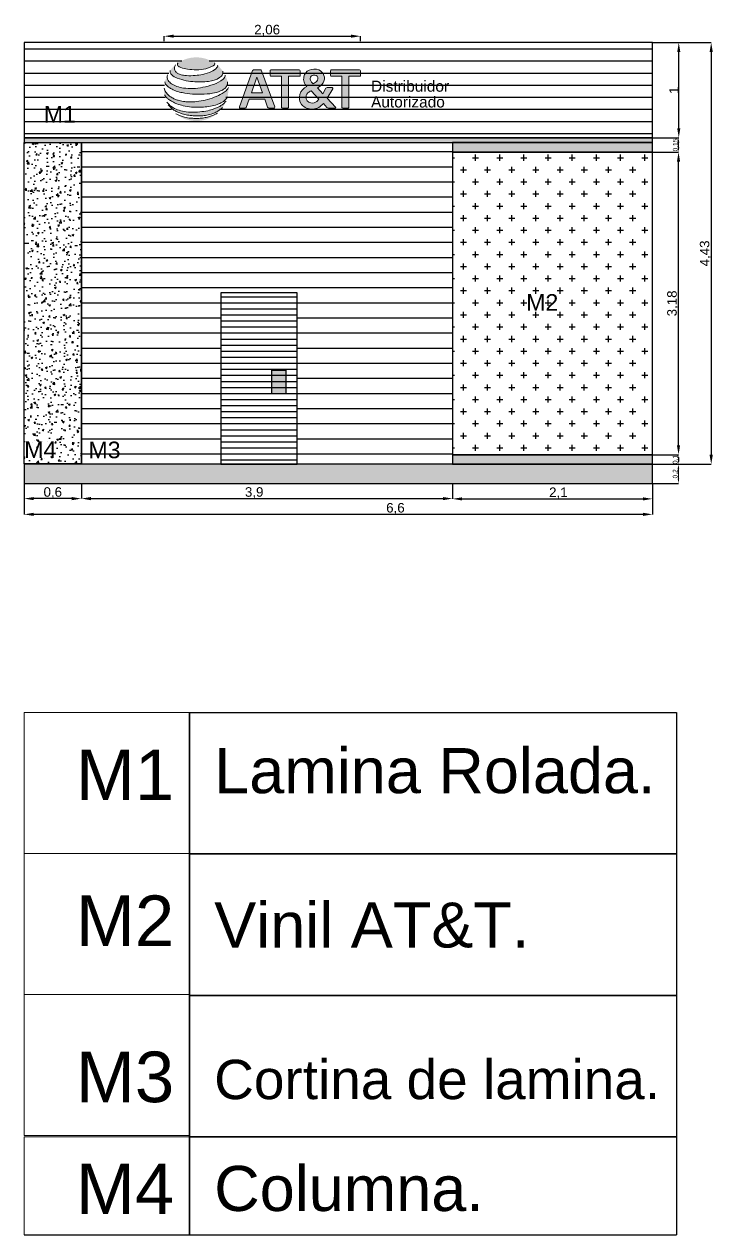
# Model space of a CAD drawing. Header units: millimetres. Extents: x 1966.2 to 2014.6, y 1502.1 to 1522.8.
# Drawn here: x 1977.38 to 1984.61, y 1502.14 to 1514.86 of the extents above; entities that cross this region are included whole.
import ezdxf

# ---------------------------------------------------------------- set-up
doc = ezdxf.new("R2010")
doc.units = ezdxf.units.MM
for name, color, linetype, lineweight in [('COLUMNA', 250, 'Continuous', 25), ('CORTINA', 252, 'Continuous', 25), ('EMERGENCIAS', 102, 'Continuous', 18), ('FACHADA', 250, 'Continuous', 25), ('INFORMACION', 252, 'Continuous', 18), ('MURO CRISTAL', 140, 'Continuous', 25), ('NIVEL DE PISO', 250, 'Continuous', 18), ('PERFIL DE ALUMINIO', 253, 'Continuous', 18)]:
    doc.layers.add(name, color=color, linetype=linetype, lineweight=lineweight)
doc.layers.add('MEDIDAS', color=252, linetype='Continuous')
doc.layers.add('TIPO DE MURO', color=30, linetype='Continuous')
doc.styles.get("Standard").update_dxf_attribs({"font": 'arial.ttf'})
doc.dimstyles.new('ISO-25', dxfattribs={"dimtxt": 2.5, "dimasz": 2.5, "dimexe": 1.25, "dimexo": 0.625, "dimtad": 1, "dimtxsty": 'Standard', "dimcen": 2.5, "dimadec": 0, "dimazin": 0, "dimtfac": 1, "dimtmove": 0, "dimatfit": 3, "dimfxl": 1, "dimarcsym": 0})

# ---------------------------------------------------------------- blocks, each defined once
blk = doc.blocks.new('AT&T anuncio')
at = {"layer": 'EMERGENCIAS', "true_color": 0x389cff}
h = blk.add_hatch(color=150, dxfattribs=at)
h.dxf.hatch_style = 1
edge = h.paths.add_edge_path()
edge.add_spline(control_points=[(1979.8162, 1515.7365), (1979.8173, 1515.7332), (1979.8174, 1515.7294), (1979.804, 1515.7074), (1979.7644, 1515.6848), (1979.7065, 1515.666), (1979.6416, 1515.6572), (1979.5918, 1515.6561), (1979.5509, 1515.6595), (1979.525, 1515.6668), (1979.5015, 1515.6796), (1979.4874, 1515.697), (1979.4824, 1515.7197), (1979.4883, 1515.7325), (1979.4928, 1515.7399)], knot_values=[0.003593, 0.003593, 0.003593, 0.003593, 0.006024, 0.021106, 0.073245, 0.144555, 0.202269, 0.269247, 0.293403, 0.325434, 0.349075, 0.372728, 0.390364, 0.4152, 0.4152, 0.4152, 0.4152], degree=3, periodic=0)
edge.add_ellipse((1979.6525, 1515.5537), major_axis=(-0.2467, 0), ratio=0.990182, start_angle=310.35697, end_angle=323.8514)
edge.add_spline(control_points=[(1979.4533, 1515.6978), (1979.4521, 1515.692), (1979.4519, 1515.6794), (1979.4695, 1515.6548), (1979.5134, 1515.6332), (1979.5737, 1515.6175), (1979.6361, 1515.6095), (1979.6936, 1515.6089), (1979.7583, 1515.6119), (1979.8173, 1515.6278), (1979.8549, 1515.6618), (1979.8567, 1515.6821), (1979.8558, 1515.6903), (1979.8554, 1515.6927)], knot_values=[0.008649, 0.008649, 0.008649, 0.008649, 0.025773, 0.045772, 0.096013, 0.166665, 0.233614, 0.282556, 0.338803, 0.427861, 0.462359, 0.479526, 0.486818, 0.486818, 0.486818, 0.486818], degree=3, periodic=0)
edge.add_ellipse((1979.6525, 1515.5537), major_axis=(-0.2467, 0), ratio=0.990182, start_angle=214.66002, end_angle=228.43024)
h = blk.add_hatch(color=150, dxfattribs=at)
h.dxf.hatch_style = 1
edge = h.paths.add_edge_path()
edge.add_ellipse((1979.6525, 1515.5537), major_axis=(-0.2467, 0), ratio=0.990182, start_angle=235.80876, end_angle=304.48045)
edge.add_spline(control_points=[(1979.5129, 1515.7551), (1979.5071, 1515.7485), (1979.5081, 1515.7307), (1979.5442, 1515.7144), (1979.5894, 1515.7037), (1979.6566, 1515.7018), (1979.722, 1515.7038), (1979.7961, 1515.7363), (1979.795, 1515.7513), (1979.7912, 1515.7558)], knot_values=[0.128865, 0.128865, 0.128865, 0.128865, 0.153866, 0.179922, 0.232217, 0.300381, 0.373945, 0.445699, 0.478946, 0.478946, 0.478946, 0.478946], degree=3, periodic=0)
at = {"layer": 'EMERGENCIAS', "true_color": 0x000000}
h = blk.add_hatch(color=18, dxfattribs=at)
h.dxf.hatch_style = 1
edge = h.paths.add_edge_path(flags=16)
edge.add_arc((1980.4821, 1515.7192), 0.1413, 297.96974, 312.5604)
edge.add_arc((1980.5579, 1515.6343), 0.0275, 315.73621, 358.76015)
edge.add_arc((1980.5596, 1515.6359), 0.0259, 355.28137, 443.56521)
edge.add_arc((1980.5558, 1515.5753), 0.0866, 85.54023, 94.45977)
edge.add_arc((1980.5529, 1515.6356), 0.0262, 98.39035, 178.77629)
edge.add_arc((1980.5613, 1515.6332), 0.0347, 175.1233, 217.13161)
edge.add_arc((1980.6123, 1515.6623), 0.0933, 212.44336, 226.68991)
edge = h.paths.add_edge_path(flags=16)
edge.add_line((1980.5923, 1515.4781), (1980.5327, 1515.5421))
edge.add_arc((1980.5825, 1515.4492), 0.1054, 118.20096, 134.03797)
edge.add_arc((1980.5396, 1515.4919), 0.0449, 132.53892, 194.59899)
edge.add_arc((1980.5397, 1515.4918), 0.045, 194.46129, 279.06822)
edge.add_arc((1980.5428, 1515.4991), 0.0518, 274.35322, 321.59)
edge.add_arc((1980.4946, 1515.5455), 0.1187, 318.48757, 325.3812)
edge = h.paths.add_edge_path()
edge.add_arc((1980.5341, 1515.4881), 0.0913, 111.79706, 215.48753)
edge.add_arc((1980.5395, 1515.5103), 0.1096, 223.28818, 323.39802)
edge.add_line((1980.6275, 1515.445), (1980.6545, 1515.4144))
edge.add_arc((1980.6675, 1515.4237), 0.016, 215.81592, 267.01052)
edge.add_line((1980.6667, 1515.4078), (1980.7167, 1515.4078))
edge.add_arc((1980.7159, 1515.4134), 0.00569, 277.51574, 384.51939)
edge.add_line((1980.7211, 1515.4158), (1980.6575, 1515.4849))
edge.add_line((1980.6575, 1515.4849), (1980.6995, 1515.5573))
edge.add_arc((1980.6946, 1515.5601), 0.0056, 329.92161, 439.58613)
edge.add_line((1980.6956, 1515.5656), (1980.6556, 1515.5656))
edge.add_arc((1980.6556, 1515.5542), 0.0114, 90, 140.62448)
edge.add_line((1980.6468, 1515.5614), (1980.6221, 1515.5184))
edge.add_line((1980.6221, 1515.5184), (1980.581, 1515.5632))
edge.add_arc((1980.5275, 1515.6697), 0.1192, 296.67717, 325.63512)
edge.add_arc((1980.5662, 1515.6373), 0.0691, 329.72187, 428.20292)
edge.add_arc((1980.5568, 1515.6038), 0.1037, 70.21568, 111.5609)
edge.add_arc((1980.5449, 1515.6373), 0.0682, 112.57893, 170.18893)
edge.add_arc((1980.5578, 1515.6324), 0.0819, 168.33036, 197.20493)
edge.add_arc((1980.5849, 1515.646), 0.1119, 199.76986, 220.79873)
at = {"layer": 'EMERGENCIAS', "true_color": 0x389cff}
h = blk.add_hatch(color=150, dxfattribs=at)
h.dxf.hatch_style = 1
edge = h.paths.add_edge_path()
edge.add_spline(control_points=[(1979.4122, 1515.6089), (1979.4128, 1515.6033), (1979.4196, 1515.5833), (1979.4451, 1515.565), (1979.4813, 1515.5453), (1979.5209, 1515.5318), (1979.5767, 1515.5201), (1979.6478, 1515.5132), (1979.7189, 1515.5141), (1979.7848, 1515.5222), (1979.8295, 1515.5339), (1979.865, 1515.5532), (1979.885, 1515.5727), (1979.8926, 1515.5926), (1979.893, 1515.605), (1979.8929, 1515.6087)], knot_values=[0.014023, 0.014023, 0.014023, 0.014023, 0.030974, 0.073379, 0.10402, 0.155335, 0.197783, 0.274963, 0.369242, 0.410223, 0.47411, 0.506523, 0.530369, 0.556614, 0.567607, 0.567607, 0.567607, 0.567607], degree=3, periodic=0)
edge.add_ellipse((1979.6525, 1515.5537), major_axis=(-0.2467, 0), ratio=0.990182, start_angle=192.99233, end_angle=206.21787)
edge.add_spline(control_points=[(1979.8738, 1515.6617), (1979.8738, 1515.6596), (1979.8733, 1515.6475), (1979.8466, 1515.6144), (1979.7848, 1515.5879), (1979.7058, 1515.5676), (1979.6278, 1515.5558), (1979.5604, 1515.5599), (1979.5045, 1515.5717), (1979.4646, 1515.5916), (1979.438, 1515.6148), (1979.4275, 1515.6416), (1979.4298, 1515.6564), (1979.4323, 1515.6639)], knot_values=[0.003597, 0.003597, 0.003597, 0.003597, 0.009886, 0.039798, 0.122741, 0.208239, 0.285459, 0.358281, 0.409779, 0.455584, 0.490924, 0.513468, 0.537289, 0.537289, 0.537289, 0.537289], degree=3, periodic=0)
edge.add_ellipse((1979.6525, 1515.5537), major_axis=(-0.2467, 0), ratio=0.990182, start_angle=333.19912, end_angle=346.94128)
at = {"layer": 'EMERGENCIAS', "true_color": 0x000000}
h = blk.add_hatch(color=18, dxfattribs=at)
h.dxf.hatch_style = 1
edge = h.paths.add_edge_path()
edge.add_line((1979.989, 1515.4078), (1980.0283, 1515.4078))
edge.add_arc((1980.0283, 1515.416), 0.00826, 270, 346.49232)
edge.add_line((1980.0363, 1515.4141), (1980.0588, 1515.4783))
edge.add_line((1980.0588, 1515.4783), (1980.1772, 1515.4783))
edge.add_line((1980.1772, 1515.4783), (1980.1989, 1515.4165))
edge.add_arc((1980.2112, 1515.4207), 0.013, 198.61711, 261.66238)
edge.add_line((1980.2094, 1515.4078), (1980.2485, 1515.4077))
edge.add_arc((1980.2475, 1515.4147), 0.00708, 278.8223, 386.06493)
edge.add_line((1980.2538, 1515.4178), (1980.154, 1515.6948))
edge.add_arc((1980.1445, 1515.6913), 0.01, 19.8261, 75.82093)
edge.add_line((1980.147, 1515.7011), (1980.0922, 1515.7011))
edge.add_arc((1980.0922, 1515.6928), 0.00823, 90, 151.53848)
edge.add_line((1980.085, 1515.6968), (1979.9842, 1515.4174))
edge.add_arc((1979.9899, 1515.4142), 0.00653, 151.07027, 262.02362)
h.paths.add_polyline_path([(1980.0755, 1515.5254), (1980.1601, 1515.5254), (1980.1182, 1515.6464)], flags=16)
h = blk.add_hatch(color=18, dxfattribs=at)
h.dxf.hatch_style = 1
edge = h.paths.add_edge_path()
edge.add_line((1980.2252, 1515.7013), (1980.442, 1515.7013))
edge.add_arc((1980.442, 1515.6941), 0.00716, 4.19999, 90, ccw=False)
edge.add_line((1980.4492, 1515.6946), (1980.4492, 1515.659))
edge.add_arc((1980.4425, 1515.659), 0.00668, -95.31113, 0, ccw=False)
edge.add_line((1980.4419, 1515.6523), (1980.3601, 1515.6523))
edge.add_line((1980.3601, 1515.6523), (1980.3601, 1515.4133))
edge.add_arc((1980.3531, 1515.4148), 0.00716, 280.03141, 347.51879, ccw=False)
edge.add_line((1980.3544, 1515.4078), (1980.3135, 1515.4078))
edge.add_arc((1980.3145, 1515.4152), 0.00745, 188.94313, 262.82227, ccw=False)
edge.add_line((1980.3071, 1515.414), (1980.3071, 1515.6523))
edge.add_line((1980.3071, 1515.6523), (1980.2264, 1515.6523))
edge.add_arc((1980.2264, 1515.6604), 0.00813, 193.59653, 270, ccw=False)
edge.add_line((1980.2185, 1515.6585), (1980.2185, 1515.6936))
edge.add_arc((1980.2262, 1515.6936), 0.00773, 97.51574, 180, ccw=False)
h = blk.add_hatch(color=18, dxfattribs=at)
h.dxf.hatch_style = 1
edge = h.paths.add_edge_path()
edge.add_line((1980.6881, 1515.7013), (1980.9049, 1515.7013))
edge.add_arc((1980.9049, 1515.6941), 0.00716, 4.19999, 90, ccw=False)
edge.add_line((1980.912, 1515.6946), (1980.912, 1515.659))
edge.add_arc((1980.9054, 1515.659), 0.00668, -95.31113, 0, ccw=False)
edge.add_line((1980.9047, 1515.6523), (1980.823, 1515.6523))
edge.add_line((1980.823, 1515.6523), (1980.823, 1515.4133))
edge.add_arc((1980.816, 1515.4148), 0.00716, 280.03141, 347.51879, ccw=False)
edge.add_line((1980.8173, 1515.4078), (1980.7764, 1515.4078))
edge.add_arc((1980.7773, 1515.4152), 0.00745, 188.94313, 262.82227, ccw=False)
edge.add_line((1980.77, 1515.414), (1980.77, 1515.6523))
edge.add_line((1980.77, 1515.6523), (1980.6893, 1515.6523))
edge.add_arc((1980.6893, 1515.6604), 0.00813, 193.59653, 270, ccw=False)
edge.add_line((1980.6814, 1515.6585), (1980.6814, 1515.6936))
edge.add_arc((1980.6891, 1515.6936), 0.00773, 97.51574, 180, ccw=False)
at = {"layer": 'EMERGENCIAS', "true_color": 0x389cff}
h = blk.add_hatch(color=150, dxfattribs=at)
h.dxf.hatch_style = 1
edge = h.paths.add_edge_path()
edge.add_spline(control_points=[(1979.4096, 1515.5113), (1979.4119, 1515.5067), (1979.4167, 1515.498), (1979.4286, 1515.4858), (1979.4448, 1515.4715), (1979.4709, 1515.4559), (1979.507, 1515.4389), (1979.5569, 1515.4245), (1979.6051, 1515.417), (1979.6571, 1515.4147), (1979.7056, 1515.4156), (1979.7604, 1515.422), (1979.8058, 1515.4316), (1979.8449, 1515.4488), (1979.873, 1515.4668), (1979.8862, 1515.4867), (1979.891, 1515.494), (1979.8922, 1515.4958)], knot_values=[0.012982, 0.012982, 0.012982, 0.012982, 0.028308, 0.04302, 0.063513, 0.093229, 0.133566, 0.183249, 0.248239, 0.279568, 0.339134, 0.393524, 0.445234, 0.477135, 0.521976, 0.542107, 0.5483, 0.5483, 0.5483, 0.5483], degree=3, periodic=0)
edge.add_ellipse((1979.6525, 1515.5537), major_axis=(-0.2467, 0), ratio=0.990182, start_angle=166.26811, end_angle=183.20985)
edge.add_spline(control_points=[(1979.8988, 1515.5674), (1979.8973, 1515.5634), (1979.8931, 1515.554), (1979.8773, 1515.5371), (1979.8437, 1515.5135), (1979.7894, 1515.4896), (1979.7236, 1515.4694), (1979.6589, 1515.4581), (1979.6065, 1515.4553), (1979.5611, 1515.4576), (1979.5263, 1515.4643), (1979.4938, 1515.4745), (1979.467, 1515.4871), (1979.4453, 1515.5023), (1979.4289, 1515.5177), (1979.4187, 1515.5315), (1979.4105, 1515.5459), (1979.4073, 1515.5562), (1979.4059, 1515.5615)], knot_values=[0.007802, 0.007802, 0.007802, 0.007802, 0.0205, 0.038932, 0.075849, 0.143421, 0.21564, 0.282181, 0.339884, 0.372758, 0.418414, 0.445526, 0.474864, 0.506767, 0.524911, 0.541965, 0.557948, 0.574375, 0.574375, 0.574375, 0.574375], degree=3, periodic=0)
edge.add_ellipse((1979.6525, 1515.5537), major_axis=(-0.2467, 0), ratio=0.990182, start_angle=358.17621, end_angle=370.00004)
h = blk.add_hatch(color=150, dxfattribs=at)
h.dxf.hatch_style = 1
edge = h.paths.add_edge_path()
edge.add_spline(control_points=[(1979.438, 1515.4331), (1979.4419, 1515.4288), (1979.4521, 1515.4177), (1979.4697, 1515.4013), (1979.4927, 1515.386), (1979.5208, 1515.3731), (1979.5548, 1515.3616), (1979.5961, 1515.3527), (1979.6426, 1515.3484), (1979.6891, 1515.3478), (1979.7353, 1515.3539), (1979.775, 1515.3636), (1979.813, 1515.3808), (1979.837, 1515.398), (1979.8507, 1515.4096), (1979.8534, 1515.4119)], knot_values=[0.02124, 0.02124, 0.02124, 0.02124, 0.038567, 0.066554, 0.09322, 0.121056, 0.158938, 0.200798, 0.247614, 0.298784, 0.33987, 0.387174, 0.420854, 0.464375, 0.475001, 0.475001, 0.475001, 0.475001], degree=3, periodic=0)
edge.add_ellipse((1979.6525, 1515.5537), major_axis=(-0.2467, 0), ratio=0.990182, start_angle=144.51815, end_angle=157.85061)
edge.add_spline(control_points=[(1979.881, 1515.4616), (1979.8772, 1515.4576), (1979.8624, 1515.4425), (1979.823, 1515.4134), (1979.7627, 1515.392), (1979.6932, 1515.3801), (1979.6276, 1515.3752), (1979.5645, 1515.3797), (1979.5091, 1515.3949), (1979.4673, 1515.4141), (1979.4415, 1515.4373), (1979.4307, 1515.4502), (1979.4269, 1515.455)], knot_values=[0.011524, 0.011524, 0.011524, 0.011524, 0.028354, 0.074673, 0.157277, 0.217096, 0.286184, 0.354151, 0.405667, 0.458056, 0.490472, 0.508639, 0.508639, 0.508639, 0.508639], degree=3, periodic=0)
edge.add_ellipse((1979.6525, 1515.5537), major_axis=(-0.2467, 0), ratio=0.990182, start_angle=23.85399, end_angle=29.59482)
h = blk.add_hatch(color=150, dxfattribs=at)
h.dxf.hatch_style = 1
edge = h.paths.add_edge_path()
edge.add_ellipse((1979.6525, 1515.5537), major_axis=(-0.2467, 0), ratio=0.990182, start_angle=50.67857, end_angle=131.24059)
edge.add_spline(control_points=[(1979.8152, 1515.3701), (1979.8123, 1515.3687), (1979.8021, 1515.3636), (1979.7826, 1515.3532), (1979.7536, 1515.3425), (1979.719, 1515.3351), (1979.6808, 1515.3293), (1979.6438, 1515.3295), (1979.6038, 1515.3308), (1979.567, 1515.3375), (1979.5329, 1515.347), (1979.5114, 1515.357), (1979.5002, 1515.3627), (1979.4962, 1515.3648)], knot_values=[0.00823, 0.00823, 0.00823, 0.00823, 0.0177, 0.042594, 0.074296, 0.109937, 0.148709, 0.189938, 0.2206, 0.268724, 0.301937, 0.3263, 0.33974, 0.33974, 0.33974, 0.33974], degree=3, periodic=0)
at = {"layer": 'EMERGENCIAS', "color": 18, "true_color": 0x000000}
for points in [[(1980.4598, 1515.4352, 0.466891), (1980.6275, 1515.445), (1980.6545, 1515.4144, 0.22717), (1980.6667, 1515.4078), (1980.7167, 1515.4078, 0.504061), (1980.7211, 1515.4158), (1980.6575, 1515.4849), (1980.6995, 1515.5573, 0.518708), (1980.6956, 1515.5656), (1980.6556, 1515.5656, 0.224555), (1980.6468, 1515.5614), (1980.6221, 1515.5184), (1980.581, 1515.5632, 0.12703), (1980.6259, 1515.6024, 0.458264), (1980.5919, 1515.7015, 0.182385), (1980.5187, 1515.7003, 0.256803), (1980.4776, 1515.6489, 0.12666), (1980.4796, 1515.6081, 0.092014), (1980.5002, 1515.5729, 0.486062)], [(1980.0283, 1515.4078, 0.346732), (1980.0363, 1515.4141), (1980.0588, 1515.4783), (1980.1772, 1515.4783), (1980.1989, 1515.4165, 0.282242), (1980.2094, 1515.4078), (1980.2485, 1515.4077, 0.50537), (1980.2538, 1515.4178), (1980.154, 1515.6948, 0.249304), (1980.147, 1515.7011), (1980.0922, 1515.7011, 0.275157), (1980.085, 1515.6968), (1979.9842, 1515.4174, 0.525866), (1979.989, 1515.4078)], [(1980.2252, 1515.7013, 0.376295), (1980.2185, 1515.6936), (1980.2185, 1515.6585, 0.346298), (1980.2264, 1515.6523), (1980.3071, 1515.6523), (1980.3071, 1515.414, 0.334009), (1980.3135, 1515.4078), (1980.3544, 1515.4078, 0.303287), (1980.3601, 1515.4133), (1980.3601, 1515.6523), (1980.4419, 1515.6523, 0.441632), (1980.4492, 1515.659), (1980.4492, 1515.6946, 0.392903), (1980.442, 1515.7013)], [(1980.5776, 1515.6151, 0.189964), (1980.5854, 1515.6337, 0.405468), (1980.5625, 1515.6616, 0.038938), (1980.549, 1515.6616, 0.365879), (1980.5266, 1515.6362, 0.185377), (1980.5336, 1515.6123, 0.062243), (1980.5483, 1515.5944, 0.06375)], [(1980.6881, 1515.7013, 0.376295), (1980.6814, 1515.6936), (1980.6814, 1515.6585, 0.346298), (1980.6893, 1515.6523), (1980.77, 1515.6523), (1980.77, 1515.414, 0.334009), (1980.7764, 1515.4078), (1980.8173, 1515.4078, 0.303287), (1980.823, 1515.4133), (1980.823, 1515.6523), (1980.9047, 1515.6523, 0.441632), (1980.912, 1515.659), (1980.912, 1515.6946, 0.392903), (1980.9049, 1515.7013)], [(1980.5327, 1515.5421, 0.069212), (1980.5092, 1515.525, 0.277607), (1980.4961, 1515.4805, 0.386906), (1980.5468, 1515.4474, 0.209078), (1980.5835, 1515.4668, 0.030088), (1980.5923, 1515.4781)]]:
    blk.add_lwpolyline(points, format="xyb", close=True, dxfattribs=at)
blk.add_lwpolyline([(1980.1601, 1515.5254), (1980.1182, 1515.6464), (1980.0755, 1515.5254)], close=True, dxfattribs=at)
at = {"layer": 'EMERGENCIAS', "color": 150, "true_color": 0x389cff}
for points, knots in [([(1979.8162, 1515.7365), (1979.8173, 1515.7332), (1979.8174, 1515.7294), (1979.804, 1515.7074), (1979.7644, 1515.6848), (1979.7065, 1515.666), (1979.6416, 1515.6572), (1979.5918, 1515.6561), (1979.5509, 1515.6595), (1979.525, 1515.6668), (1979.5015, 1515.6796), (1979.4874, 1515.697), (1979.4824, 1515.7197), (1979.4883, 1515.7325), (1979.4928, 1515.7399)], [0.0035932, 0.0035932, 0.0035932, 0.0035932, 0.0060238, 0.0211063, 0.0732448, 0.1445555, 0.2022685, 0.2692466, 0.2934034, 0.3254338, 0.3490749, 0.3727276, 0.3903641, 0.4151999, 0.4151999, 0.4151999, 0.4151999]), ([(1979.7912, 1515.7558), (1979.795, 1515.7513), (1979.7961, 1515.7363), (1979.722, 1515.7038), (1979.6566, 1515.7018), (1979.5894, 1515.7037), (1979.5442, 1515.7144), (1979.5081, 1515.7307), (1979.5071, 1515.7485), (1979.5129, 1515.7551)], [0.1288654, 0.1288654, 0.1288654, 0.1288654, 0.1621128, 0.2338664, 0.3074303, 0.3755951, 0.4278902, 0.4539459, 0.4789464, 0.4789464, 0.4789464, 0.4789464]), ([(1979.8738, 1515.6617), (1979.8738, 1515.6596), (1979.8733, 1515.6475), (1979.8466, 1515.6144), (1979.7848, 1515.5879), (1979.7058, 1515.5676), (1979.6278, 1515.5558), (1979.5604, 1515.5599), (1979.5045, 1515.5717), (1979.4646, 1515.5916), (1979.438, 1515.6148), (1979.4275, 1515.6416), (1979.4298, 1515.6564), (1979.4323, 1515.6639)], [0.0035967, 0.0035967, 0.0035967, 0.0035967, 0.0098858, 0.0397983, 0.122741, 0.2082388, 0.285459, 0.3582808, 0.4097789, 0.4555835, 0.4909237, 0.5134678, 0.5372889, 0.5372889, 0.5372889, 0.5372889]), ([(1979.8554, 1515.6927), (1979.8558, 1515.6903), (1979.8567, 1515.6821), (1979.8549, 1515.6618), (1979.8173, 1515.6278), (1979.7583, 1515.6119), (1979.6936, 1515.6089), (1979.6361, 1515.6095), (1979.5737, 1515.6175), (1979.5134, 1515.6332), (1979.4695, 1515.6548), (1979.4519, 1515.6794), (1979.4521, 1515.692), (1979.4533, 1515.6978)], [0.0086485, 0.0086485, 0.0086485, 0.0086485, 0.01594, 0.0331077, 0.067605, 0.1566633, 0.2129102, 0.2618518, 0.3288015, 0.3994534, 0.4496941, 0.4696933, 0.4868177, 0.4868177, 0.4868177, 0.4868177]), ([(1979.8988, 1515.5674), (1979.8973, 1515.5634), (1979.8931, 1515.554), (1979.8773, 1515.5371), (1979.8437, 1515.5135), (1979.7894, 1515.4896), (1979.7236, 1515.4694), (1979.6589, 1515.4581), (1979.6065, 1515.4553), (1979.5611, 1515.4576), (1979.5263, 1515.4643), (1979.4938, 1515.4745), (1979.467, 1515.4871), (1979.4453, 1515.5023), (1979.4289, 1515.5177), (1979.4187, 1515.5315), (1979.4105, 1515.5459), (1979.4073, 1515.5562), (1979.4059, 1515.5615)], [0.0078016, 0.0078016, 0.0078016, 0.0078016, 0.0205003, 0.0389321, 0.0758492, 0.1434214, 0.2156401, 0.2821809, 0.3398835, 0.3727584, 0.4184145, 0.4455255, 0.4748644, 0.5067672, 0.5249113, 0.5419651, 0.5579475, 0.5743748, 0.5743748, 0.5743748, 0.5743748]), ([(1979.8929, 1515.6087), (1979.893, 1515.605), (1979.8926, 1515.5926), (1979.885, 1515.5727), (1979.865, 1515.5532), (1979.8295, 1515.5339), (1979.7848, 1515.5222), (1979.7189, 1515.5141), (1979.6478, 1515.5132), (1979.5767, 1515.5201), (1979.5209, 1515.5318), (1979.4813, 1515.5453), (1979.4451, 1515.565), (1979.4196, 1515.5833), (1979.4128, 1515.6033), (1979.4122, 1515.6089)], [0.0140234, 0.0140234, 0.0140234, 0.0140234, 0.0250162, 0.0512619, 0.0751078, 0.1075212, 0.1714081, 0.2123883, 0.306668, 0.3838473, 0.4262958, 0.4776106, 0.5082517, 0.5506568, 0.5676073, 0.5676073, 0.5676073, 0.5676073]), ([(1979.8922, 1515.4958), (1979.891, 1515.494), (1979.8862, 1515.4867), (1979.873, 1515.4668), (1979.8449, 1515.4488), (1979.8058, 1515.4316), (1979.7604, 1515.422), (1979.7056, 1515.4156), (1979.6571, 1515.4147), (1979.6051, 1515.417), (1979.5569, 1515.4245), (1979.507, 1515.4389), (1979.4709, 1515.4559), (1979.4448, 1515.4715), (1979.4286, 1515.4858), (1979.4167, 1515.498), (1979.4119, 1515.5067), (1979.4096, 1515.5113)], [0.0129818, 0.0129818, 0.0129818, 0.0129818, 0.0191742, 0.0393052, 0.0841466, 0.1160473, 0.1677579, 0.2221471, 0.2817133, 0.3130424, 0.3780328, 0.4277155, 0.4680528, 0.4977683, 0.518262, 0.5329737, 0.5482997, 0.5482997, 0.5482997, 0.5482997]), ([(1979.881, 1515.4616), (1979.8772, 1515.4576), (1979.8624, 1515.4425), (1979.823, 1515.4134), (1979.7627, 1515.392), (1979.6932, 1515.3801), (1979.6276, 1515.3752), (1979.5645, 1515.3797), (1979.5091, 1515.3949), (1979.4673, 1515.4141), (1979.4415, 1515.4373), (1979.4307, 1515.4502), (1979.4269, 1515.455)], [0.011524, 0.011524, 0.011524, 0.011524, 0.0283541, 0.0746731, 0.1572768, 0.2170963, 0.2861837, 0.3541511, 0.4056674, 0.4580557, 0.4904717, 0.5086393, 0.5086393, 0.5086393, 0.5086393]), ([(1979.8534, 1515.4119), (1979.8507, 1515.4096), (1979.837, 1515.398), (1979.813, 1515.3808), (1979.775, 1515.3636), (1979.7353, 1515.3539), (1979.6891, 1515.3478), (1979.6426, 1515.3484), (1979.5961, 1515.3527), (1979.5548, 1515.3616), (1979.5208, 1515.3731), (1979.4927, 1515.386), (1979.4697, 1515.4013), (1979.4521, 1515.4177), (1979.4419, 1515.4288), (1979.438, 1515.4331)], [0.0212403, 0.0212403, 0.0212403, 0.0212403, 0.0318666, 0.0753881, 0.1090673, 0.1563713, 0.1974573, 0.2486273, 0.2954439, 0.3373039, 0.3751856, 0.4030217, 0.4296875, 0.4576748, 0.4750013, 0.4750013, 0.4750013, 0.4750013]), ([(1979.8152, 1515.3701), (1979.8123, 1515.3687), (1979.8021, 1515.3636), (1979.7826, 1515.3532), (1979.7536, 1515.3425), (1979.719, 1515.3351), (1979.6808, 1515.3293), (1979.6438, 1515.3295), (1979.6038, 1515.3308), (1979.567, 1515.3375), (1979.5329, 1515.347), (1979.5114, 1515.357), (1979.5002, 1515.3627), (1979.4962, 1515.3648)], [0.0082302, 0.0082302, 0.0082302, 0.0082302, 0.0177002, 0.0425936, 0.0742963, 0.109937, 0.1487094, 0.1899382, 0.2206004, 0.2687243, 0.3019369, 0.3263003, 0.3397397, 0.3397397, 0.3397397, 0.3397397])]:
    blk.add_open_spline(points, degree=3, knots=knots, dxfattribs=at)
at = {"layer": 'EMERGENCIAS', "color": 18, "true_color": 0x000000}
for s, height, p in [('Distribuidor', 0.084752, (1980.9928, 1515.5343)), ('Autorizado', 0.08475, (1980.9928, 1515.4133))]:
    blk.add_text(s, height=height, dxfattribs=at).set_placement(p)
blk = doc.blocks.new('*D53')
at = {"layer": 'Defpoints', "color": 0, "lineweight": -3, "transparency": 16777216}
for p in [(1983.979, 1510.238), (1984.253, 1510.238), (1983.979, 1510.038)]:
    blk.add_point(p, dxfattribs=at)
at = {"layer": 'MEDIDAS', "color": 0, "lineweight": -2, "transparency": 16777216}
for p, q in [((1983.979, 1510.238), (1984.253, 1510.238)), ((1983.979, 1510.038), (1984.253, 1510.038))]:
    blk.add_line(p, q, dxfattribs=at)
at = {"layer": 'MEDIDAS', "color": 0, "lineweight": 9, "transparency": 16777216}
blk.add_line((1984.253, 1510.088), (1984.253, 1510.188), dxfattribs=at)
at = {"layer": 'MEDIDAS', "color": 0, "lineweight": -3, "transparency": 16777216}
for points in [[(1984.244, 1510.188), (1984.261, 1510.188), (1984.253, 1510.238)], [(1984.244, 1510.088), (1984.261, 1510.088), (1984.253, 1510.038)]]:
    blk.add_solid(points, dxfattribs=at)
at = {"layer": 'MEDIDAS', "color": 0, "lineweight": -3, "transparency": 16777216, "insert": (1984.223, 1510.138), "char_height": 0.05, "attachment_point": 5, "rotation": 90}
blk.add_mtext('0,2', dxfattribs=at)
blk = doc.blocks.new('*D54')
at = {"layer": 'Defpoints', "color": 0, "lineweight": -3, "transparency": 16777216}
for p in [(1983.979, 1510.338), (1983.979, 1510.238), (1984.253, 1510.238)]:
    blk.add_point(p, dxfattribs=at)
at = {"layer": 'MEDIDAS', "color": 0, "lineweight": -2, "transparency": 16777216}
for p, q in [((1983.979, 1510.338), (1984.253, 1510.338)), ((1984.253, 1510.308), (1984.253, 1510.268)), ((1983.979, 1510.238), (1984.253, 1510.238))]:
    blk.add_line(p, q, dxfattribs=at)
at = {"layer": 'MEDIDAS', "color": 0, "lineweight": -3, "transparency": 16777216}
for points in [[(1984.248, 1510.308), (1984.258, 1510.308), (1984.253, 1510.338)], [(1984.248, 1510.268), (1984.258, 1510.268), (1984.253, 1510.238)]]:
    blk.add_solid(points, dxfattribs=at)
at = {"layer": 'MEDIDAS', "color": 0, "lineweight": -3, "transparency": 16777216, "insert": (1984.223, 1510.288), "char_height": 0.05, "attachment_point": 5, "rotation": 90}
blk.add_mtext('0,1', dxfattribs=at)
blk = doc.blocks.new('*D55')
at = {"layer": 'Defpoints', "color": 0, "lineweight": -3, "transparency": 16777216}
for p in [(1983.979, 1513.518), (1984.254, 1513.518), (1983.979, 1510.338)]:
    blk.add_point(p, dxfattribs=at)
at = {"layer": 'MEDIDAS', "color": 0, "lineweight": -2, "transparency": 16777216}
for p, q in [((1983.979, 1513.518), (1984.254, 1513.518)), ((1984.254, 1510.438), (1984.254, 1513.418)), ((1983.979, 1510.338), (1984.254, 1510.338))]:
    blk.add_line(p, q, dxfattribs=at)
at = {"layer": 'MEDIDAS', "color": 0, "lineweight": -3, "transparency": 16777216}
for points in [[(1984.237, 1513.418), (1984.27, 1513.418), (1984.254, 1513.518)], [(1984.237, 1510.438), (1984.27, 1510.438), (1984.254, 1510.338)]]:
    blk.add_solid(points, dxfattribs=at)
at = {"layer": 'MEDIDAS', "color": 0, "lineweight": -3, "transparency": 16777216, "insert": (1984.194, 1511.928), "char_height": 0.1, "attachment_point": 5, "rotation": 90}
blk.add_mtext('3,18', dxfattribs=at)
blk = doc.blocks.new('*D56')
at = {"layer": 'Defpoints', "color": 0, "lineweight": -3, "transparency": 16777216}
for p in [(1983.979, 1513.668), (1983.979, 1513.518), (1984.254, 1513.518)]:
    blk.add_point(p, dxfattribs=at)
at = {"layer": 'MEDIDAS', "color": 0, "lineweight": -2, "transparency": 16777216}
for p, q in [((1983.979, 1513.668), (1984.254, 1513.668)), ((1983.979, 1513.518), (1984.254, 1513.518))]:
    blk.add_line(p, q, dxfattribs=at)
at = {"layer": 'MEDIDAS', "color": 0, "lineweight": 0, "transparency": 16777216}
blk.add_line((1984.254, 1513.618), (1984.254, 1513.568), dxfattribs=at)
at = {"layer": 'MEDIDAS', "color": 0, "lineweight": -3, "transparency": 16777216}
for points in [[(1984.245, 1513.618), (1984.262, 1513.618), (1984.254, 1513.668)], [(1984.245, 1513.568), (1984.262, 1513.568), (1984.254, 1513.518)]]:
    blk.add_solid(points, dxfattribs=at)
at = {"layer": 'MEDIDAS', "color": 0, "lineweight": -3, "transparency": 16777216, "insert": (1984.224, 1513.593), "char_height": 0.05, "attachment_point": 5, "rotation": 90}
blk.add_mtext('0,15', dxfattribs=at)
blk = doc.blocks.new('*D57')
at = {"layer": 'Defpoints', "color": 0, "lineweight": -3, "transparency": 16777216}
for p in [(1983.979, 1514.668), (1984.256, 1514.668), (1983.979, 1513.668)]:
    blk.add_point(p, dxfattribs=at)
at = {"layer": 'MEDIDAS', "color": 0, "lineweight": -2, "transparency": 16777216}
for p, q in [((1983.979, 1514.668), (1984.256, 1514.668)), ((1984.256, 1513.768), (1984.256, 1514.568)), ((1983.979, 1513.668), (1984.256, 1513.668))]:
    blk.add_line(p, q, dxfattribs=at)
at = {"layer": 'MEDIDAS', "color": 0, "lineweight": -3, "transparency": 16777216}
for points in [[(1984.24, 1514.568), (1984.273, 1514.568), (1984.256, 1514.668)], [(1984.24, 1513.768), (1984.273, 1513.768), (1984.256, 1513.668)]]:
    blk.add_solid(points, dxfattribs=at)
at = {"layer": 'MEDIDAS', "color": 0, "lineweight": -3, "transparency": 16777216, "insert": (1984.206, 1514.168), "char_height": 0.1, "attachment_point": 5, "rotation": 90}
blk.add_mtext('1', dxfattribs=at)
blk = doc.blocks.new('*D58')
at = {"layer": 'Defpoints', "color": 0, "lineweight": -3, "transparency": 16777216}
for p in [(1983.979, 1514.668), (1983.979, 1510.238), (1984.597, 1510.238)]:
    blk.add_point(p, dxfattribs=at)
at = {"layer": 'MEDIDAS', "color": 0, "lineweight": -2, "transparency": 16777216}
for p, q in [((1983.979, 1514.668), (1984.597, 1514.668)), ((1984.597, 1514.568), (1984.597, 1510.338)), ((1983.979, 1510.238), (1984.597, 1510.238))]:
    blk.add_line(p, q, dxfattribs=at)
at = {"layer": 'MEDIDAS', "color": 0, "lineweight": -3, "transparency": 16777216}
for points in [[(1984.58, 1514.568), (1984.614, 1514.568), (1984.597, 1514.668)], [(1984.58, 1510.338), (1984.614, 1510.338), (1984.597, 1510.238)]]:
    blk.add_solid(points, dxfattribs=at)
at = {"layer": 'MEDIDAS', "color": 0, "lineweight": -3, "transparency": 16777216, "insert": (1984.537, 1512.453), "char_height": 0.1, "attachment_point": 5, "rotation": 90}
blk.add_mtext('4,43', dxfattribs=at)
blk = doc.blocks.new('*D59')
at = {"layer": 'Defpoints', "color": 0, "lineweight": -3, "transparency": 16777216}
for p in [(1977.979, 1510.238), (1981.879, 1510.238), (1981.879, 1509.878)]:
    blk.add_point(p, dxfattribs=at)
at = {"layer": 'MEDIDAS', "color": 0, "lineweight": -2, "transparency": 16777216}
for p, q in [((1977.979, 1510.038), (1977.979, 1509.878)), ((1981.879, 1510.038), (1981.879, 1509.878)), ((1978.079, 1509.878), (1981.779, 1509.878))]:
    blk.add_line(p, q, dxfattribs=at)
at = {"layer": 'MEDIDAS', "color": 0, "lineweight": -3, "transparency": 16777216}
for points in [[(1978.079, 1509.894), (1978.079, 1509.861), (1977.979, 1509.878)], [(1981.779, 1509.894), (1981.779, 1509.861), (1981.879, 1509.878)]]:
    blk.add_solid(points, dxfattribs=at)
at = {"layer": 'MEDIDAS', "color": 0, "lineweight": -3, "transparency": 16777216, "insert": (1979.795, 1509.938), "char_height": 0.1, "attachment_point": 5}
blk.add_mtext('3,9', dxfattribs=at)
blk = doc.blocks.new('*D60')
at = {"layer": 'Defpoints', "color": 0, "lineweight": -3, "transparency": 16777216}
for p in [(1981.879, 1510.238), (1983.979, 1510.238), (1983.979, 1509.875)]:
    blk.add_point(p, dxfattribs=at)
at = {"layer": 'MEDIDAS', "color": 0, "lineweight": -2, "transparency": 16777216}
for p, q in [((1981.879, 1509.938), (1981.879, 1509.875)), ((1983.979, 1509.938), (1983.979, 1509.875)), ((1981.979, 1509.875), (1983.879, 1509.875))]:
    blk.add_line(p, q, dxfattribs=at)
at = {"layer": 'MEDIDAS', "color": 0, "lineweight": -3, "transparency": 16777216}
for points in [[(1981.979, 1509.891), (1981.979, 1509.858), (1981.879, 1509.875)], [(1983.879, 1509.891), (1983.879, 1509.858), (1983.979, 1509.875)]]:
    blk.add_solid(points, dxfattribs=at)
at = {"layer": 'MEDIDAS', "color": 0, "lineweight": -3, "transparency": 16777216, "insert": (1982.991, 1509.935), "char_height": 0.1, "attachment_point": 5}
blk.add_mtext('2,1', dxfattribs=at)
blk = doc.blocks.new('*D61')
at = {"layer": 'Defpoints', "color": 0, "lineweight": -3, "transparency": 16777216}
for p in [(1977.379, 1510.038), (1977.979, 1510.038), (1977.379, 1509.878)]:
    blk.add_point(p, dxfattribs=at)
at = {"layer": 'MEDIDAS', "color": 0, "lineweight": -2, "transparency": 16777216}
for p, q in [((1977.379, 1510.038), (1977.379, 1509.878)), ((1977.979, 1510.038), (1977.979, 1509.878)), ((1977.879, 1509.878), (1977.479, 1509.878))]:
    blk.add_line(p, q, dxfattribs=at)
at = {"layer": 'MEDIDAS', "color": 0, "lineweight": -3, "transparency": 16777216}
for points in [[(1977.479, 1509.894), (1977.479, 1509.861), (1977.379, 1509.878)], [(1977.879, 1509.894), (1977.879, 1509.861), (1977.979, 1509.878)]]:
    blk.add_solid(points, dxfattribs=at)
at = {"layer": 'MEDIDAS', "color": 0, "lineweight": -3, "transparency": 16777216, "insert": (1977.679, 1509.938), "char_height": 0.1, "attachment_point": 5}
blk.add_mtext('0,6', dxfattribs=at)
blk = doc.blocks.new('*D62')
at = {"layer": 'Defpoints', "color": 0, "lineweight": -3, "transparency": 16777216}
for p in [(1977.379, 1510.038), (1983.979, 1510.038), (1977.379, 1509.712)]:
    blk.add_point(p, dxfattribs=at)
at = {"layer": 'MEDIDAS', "color": 0, "lineweight": -2, "transparency": 16777216}
for p, q in [((1977.379, 1510.038), (1977.379, 1509.712)), ((1983.979, 1510.038), (1983.979, 1509.712)), ((1983.879, 1509.712), (1977.479, 1509.712))]:
    blk.add_line(p, q, dxfattribs=at)
at = {"layer": 'MEDIDAS', "color": 0, "lineweight": -3, "transparency": 16777216}
for points in [[(1977.479, 1509.729), (1977.479, 1509.695), (1977.379, 1509.712)], [(1983.879, 1509.729), (1983.879, 1509.695), (1983.979, 1509.712)]]:
    blk.add_solid(points, dxfattribs=at)
at = {"layer": 'MEDIDAS', "color": 0, "lineweight": -3, "transparency": 16777216, "insert": (1981.279, 1509.772), "char_height": 0.1, "attachment_point": 5}
blk.add_mtext('6,6', dxfattribs=at)
blk = doc.blocks.new('*D63')
at = {"layer": 'Defpoints', "color": 0, "lineweight": -3, "transparency": 16777216}
for p in [(1980.912, 1514.735), (1978.85, 1514.182), (1980.912, 1514.182)]:
    blk.add_point(p, dxfattribs=at)
at = {"layer": 'MEDIDAS', "color": 0, "lineweight": -2, "transparency": 16777216}
for p, q in [((1978.85, 1514.682), (1978.85, 1514.735)), ((1978.95, 1514.735), (1980.812, 1514.735)), ((1980.912, 1514.682), (1980.912, 1514.735))]:
    blk.add_line(p, q, dxfattribs=at)
at = {"layer": 'MEDIDAS', "color": 0, "lineweight": -3, "transparency": 16777216}
for points in [[(1978.95, 1514.752), (1978.95, 1514.719), (1978.85, 1514.735)], [(1980.812, 1514.752), (1980.812, 1514.719), (1980.912, 1514.735)]]:
    blk.add_solid(points, dxfattribs=at)
at = {"layer": 'MEDIDAS', "color": 0, "lineweight": -3, "transparency": 16777216, "insert": (1979.931, 1514.795), "char_height": 0.1, "attachment_point": 5}
blk.add_mtext('2,06', dxfattribs=at)

msp = doc.modelspace()

# ---------------------------------------------------------------- hatches: boundary and pattern name
at = {"layer": 'COLUMNA', "lineweight": -3}
h = msp.add_hatch(dxfattribs=at)
h.set_pattern_fill('AR-CONC', color=250, scale=0.001)
h.paths.add_polyline_path([(1977.979, 1513.618), (1977.979, 1510.242), (1977.379, 1510.242), (1977.379, 1513.618)])
at = {"layer": 'CORTINA', "lineweight": -3}
h = msp.add_hatch(dxfattribs=at)
h.set_pattern_fill('LINE', color=8, scale=0.05, angle=180)
h.paths.add_polyline_path([(1979.446, 1512.038), (1979.446, 1510.238), (1980.246, 1510.238), (1980.246, 1512.038)])
h.paths.add_polyline_path([(1981.879, 1510.238), (1977.979, 1510.238), (1977.979, 1513.618), (1981.879, 1513.618)])
h = msp.add_hatch(dxfattribs=at)
h.set_pattern_fill('LINE', color=8, scale=0.02, angle=180)
h.paths.add_polyline_path([(1979.446, 1512.038), (1979.446, 1510.238), (1980.246, 1510.238), (1980.246, 1512.038)])
at = {"layer": 'FACHADA', "lineweight": -3}
h = msp.add_hatch(dxfattribs=at)
h.set_pattern_fill('LINE', color=251, scale=0.04)
edge = h.paths.add_edge_path()
edge.add_arc((1979.179, 1514.179), 0.329, 0, 360)
h.paths.add_polyline_path([(1977.379, 1513.668), (1983.979, 1513.668), (1983.979, 1514.668), (1977.379, 1514.668)])
h = msp.add_hatch(color=256, dxfattribs=at)
h.dxf.hatch_style = 1
h.paths.add_polyline_path([(1983.979, 1513.668), (1977.379, 1513.668), (1977.379, 1513.618), (1983.979, 1513.618)])
at = {"layer": 'NIVEL DE PISO', "lineweight": -3}
h = msp.add_hatch(color=256, dxfattribs=at)
h.dxf.hatch_style = 1
h.paths.add_polyline_path([(1977.379, 1510.238), (1977.379, 1510.038), (1983.979, 1510.038), (1983.979, 1510.238)])
at = {"layer": 'PERFIL DE ALUMINIO', "lineweight": -3}
h = msp.add_hatch(color=256, dxfattribs=at)
h.dxf.hatch_style = 1
h.paths.add_polyline_path([(1981.879, 1513.518), (1983.979, 1513.518), (1983.979, 1513.618), (1981.879, 1513.618)])
h = msp.add_hatch(color=256, dxfattribs=at)
h.dxf.hatch_style = 1
h.paths.add_polyline_path([(1981.879, 1510.238), (1983.979, 1510.238), (1983.979, 1510.338), (1981.879, 1510.338)])
at = {"layer": 'TIPO DE MURO', "lineweight": -3}
h = msp.add_hatch(dxfattribs=at)
h.set_pattern_fill('CROSS', color=141, scale=0.02)
h.paths.add_polyline_path([(1983.979, 1513.518), (1981.879, 1513.518), (1981.879, 1510.338), (1983.979, 1510.338)])
h = msp.add_hatch(color=8, dxfattribs=at)
h.dxf.hatch_style = 1
h.paths.add_polyline_path([(1979.982, 1511.227), (1980.126, 1511.227), (1980.126, 1510.979), (1979.982, 1510.979)])

# ---------------------------------------------------------------- linework, layer by layer
at = {"layer": 'COLUMNA', "color": 250, "lineweight": -3}
msp.add_lwpolyline([(1977.979, 1513.618), (1977.979, 1510.242), (1977.379, 1510.242), (1977.379, 1513.618)], close=True, dxfattribs=at)
at = {"layer": 'CORTINA', "color": 253, "lineweight": -3}
msp.add_lwpolyline([(1981.879, 1510.238), (1977.979, 1510.238), (1977.979, 1513.618), (1981.879, 1513.618)], close=True, dxfattribs=at)
at = {"layer": 'CORTINA', "color": 8, "lineweight": -3}
for points in [[(1979.446, 1512.038), (1979.446, 1510.238), (1980.246, 1510.238), (1980.246, 1512.038)], [(1979.982, 1511.227), (1980.126, 1511.227), (1980.126, 1510.979), (1979.982, 1510.979)]]:
    msp.add_lwpolyline(points, close=True, dxfattribs=at)
at = {"layer": 'FACHADA', "color": 251, "lineweight": -3}
msp.add_lwpolyline([(1977.379, 1513.668), (1983.979, 1513.668), (1983.979, 1514.668), (1977.379, 1514.668)], close=True, dxfattribs=at)
at = {"layer": 'FACHADA', "lineweight": -3}
msp.add_lwpolyline([(1983.979, 1513.668), (1977.379, 1513.668), (1977.379, 1513.618), (1983.979, 1513.618)], close=True, dxfattribs=at)
at = {"layer": 'INFORMACION', "lineweight": -3}
for p, q in [((1979.114, 1507.631), (1979.114, 1502.144)), ((1977.379, 1502.144), (1984.234, 1502.144))]:
    msp.add_line(p, q, dxfattribs=at)
at = {"layer": 'INFORMACION'}
for points in [[(1979.114, 1506.15), (1977.379, 1506.15), (1977.379, 1507.631), (1979.114, 1507.631)], [(1979.114, 1504.669), (1977.379, 1504.669), (1977.379, 1506.15), (1979.114, 1506.15)], [(1979.114, 1503.188), (1977.379, 1503.188), (1977.379, 1504.669), (1979.114, 1504.669)], [(1977.379, 1502.144), (1977.379, 1503.172), (1979.114, 1503.172)]]:
    msp.add_lwpolyline(points, dxfattribs=at)
at = {"layer": 'INFORMACION', "lineweight": -3}
for points in [[(1979.114, 1507.631), (1984.234, 1507.631), (1984.234, 1506.145), (1979.114, 1506.145)], [(1979.114, 1506.145), (1984.234, 1506.145), (1984.234, 1504.659), (1979.114, 1504.659)], [(1979.114, 1504.659), (1984.234, 1504.659), (1984.234, 1503.173), (1979.114, 1503.173)]]:
    msp.add_lwpolyline(points, close=True, dxfattribs=at)
msp.add_lwpolyline([(1979.114, 1502.144), (1979.114, 1503.172), (1984.234, 1503.172), (1984.234, 1502.144)], dxfattribs=at)
at = {"layer": 'MURO CRISTAL', "color": 141, "lineweight": -3}
msp.add_lwpolyline([(1983.979, 1513.518), (1981.879, 1513.518), (1981.879, 1510.338), (1983.979, 1510.338)], close=True, dxfattribs=at).dxf.unprotected_set("ltscale", 0)
at = {"layer": 'NIVEL DE PISO', "lineweight": -3}
msp.add_lwpolyline([(1977.379, 1510.238), (1977.379, 1510.038), (1983.979, 1510.038), (1983.979, 1510.238)], close=True, dxfattribs=at)
at = {"layer": 'PERFIL DE ALUMINIO', "lineweight": -3}
msp.add_line((1983.979, 1510.338), (1983.979, 1510.338), dxfattribs=at)
for points in [[(1981.879, 1513.518), (1983.979, 1513.518), (1983.979, 1513.618), (1981.879, 1513.618)], [(1981.879, 1510.238), (1983.979, 1510.238), (1983.979, 1510.338), (1981.879, 1510.338)]]:
    msp.add_lwpolyline(points, close=True, dxfattribs=at)

# ---------------------------------------------------------------- block references
at = {"layer": 'EMERGENCIAS', "lineweight": -3, "xscale": 1.370112925651722, "yscale": 1.370112925651722, "zscale": 1.370112925651722}
msp.add_blockref('AT&T anuncio', (-733.161, -562.301), dxfattribs=at)

# ---------------------------------------------------------------- texts
at = {"layer": 'INFORMACION', "color": 10}
for s, height, p in [('M1', 0.1744, (1977.584, 1513.828)), ('M2', 0.1744, (1982.652, 1511.851)), ('M4', 0.1744, (1977.379, 1510.304)), ('M3', 0.1744, (1978.053, 1510.302)), ('M1', 0.5317, (1977.923, 1506.71)), ('M2', 0.5317, (1977.923, 1505.177)), ('M3', 0.5317, (1977.923, 1503.537)), ('M4', 0.5317, (1977.923, 1502.361))]:
    msp.add_text(s, height=height, dxfattribs=at).set_placement(p)
at = {"layer": 'INFORMACION', "color": 7}
for s, height, p in [('Lamina Rolada.', 0.47393, (1979.375, 1506.783)), ('Vinil AT&T.', 0.47393, (1979.375, 1505.162)), ('Cortina de lamina.', 0.4133, (1979.375, 1503.569)), ('Columna.', 0.4739, (1979.375, 1502.394))]:
    msp.add_text(s, height=height, dxfattribs=at).set_placement(p)

# ---------------------------------------------------------------- dimensions: what is measured, and where the dimension line sits
at = {"layer": 'MEDIDAS', "lineweight": -3}
for base, p1, p2, override, picture, middle in [((1980.912, 1514.735), (1978.85, 1514.182), (1980.912, 1514.182), {"dimtxt": 0.1, "dimasz": 0.1, "dimexe": 0, "dimexo": 0.5, "dimgap": 0}, '*D63', (1979.931, 1514.735)), ((1981.879, 1509.878), (1977.979, 1510.238), (1981.879, 1510.238), {"dimtxt": 0.1, "dimasz": 0.1, "dimexe": 0, "dimexo": 0.2, "dimgap": 0}, '*D59', (1979.795, 1509.878)), ((1983.979, 1509.875), (1981.879, 1510.238), (1983.979, 1510.238), {"dimtxt": 0.1, "dimasz": 0.1, "dimexe": 0, "dimexo": 0.3, "dimgap": 0}, '*D60', (1982.991, 1509.875)), ((1977.379, 1509.878), (1977.979, 1510.038), (1977.379, 1510.038), {"dimtxt": 0.1, "dimasz": 0.1, "dimexe": 0, "dimexo": 0, "dimgap": 0}, '*D61', (1977.679, 1509.878)), ((1977.379, 1509.712), (1983.979, 1510.038), (1977.379, 1510.038), {"dimtxt": 0.1, "dimasz": 0.1, "dimexe": 0, "dimexo": 0, "dimgap": 0}, '*D62', (1981.279, 1509.712))]:
    dim = msp.add_linear_dim(base=base, p1=p1, p2=p2, dimstyle='ISO-25', override=override, dxfattribs=at)
    dim.commit()
    dim.dimension.update_dxf_attribs({"geometry": picture, "text_midpoint": middle, "dimtype": 160})
for base, p1, p2, override, picture, middle in [((1984.256, 1514.668), (1983.979, 1513.668), (1983.979, 1514.668), {"dimtxt": 0.1, "dimasz": 0.1, "dimexe": 0, "dimexo": 0, "dimgap": 0}, '*D57', (1984.206, 1514.168)), ((1984.254, 1513.518), (1983.979, 1513.668), (1983.979, 1513.518), {"dimtxt": 0.05, "dimasz": 0.05, "dimexe": 0, "dimexo": 0, "dimgap": 0, "dimlwd": 0}, '*D56', (1984.224, 1513.593)), ((1984.253, 1510.238), (1983.979, 1510.338), (1983.979, 1510.238), {"dimtxt": 0.05, "dimasz": 0.03, "dimexe": 0, "dimexo": 0, "dimgap": 0}, '*D54', (1984.223, 1510.288))]:
    dim = msp.add_linear_dim(base=base, p1=p1, p2=p2, angle=90, dimstyle='ISO-25', override=override, dxfattribs=at)
    dim.commit()
    dim.dimension.update_dxf_attribs({"geometry": picture, "text_midpoint": middle})
for base, p1, p2, override, picture, middle in [((1984.597, 1510.238), (1983.979, 1514.668), (1983.979, 1510.238), {"dimtxt": 0.1, "dimasz": 0.1, "dimexe": 0, "dimexo": 0, "dimgap": 0}, '*D58', (1984.597, 1512.453)), ((1984.254, 1513.518), (1983.979, 1510.338), (1983.979, 1513.518), {"dimtxt": 0.1, "dimasz": 0.1, "dimexe": 0, "dimexo": 0, "dimgap": 0}, '*D55', (1984.254, 1511.928)), ((1984.253, 1510.238), (1983.979, 1510.038), (1983.979, 1510.238), {"dimtxt": 0.05, "dimasz": 0.05, "dimexe": 0, "dimexo": 0, "dimgap": 0, "dimlwd": 9}, '*D53', (1984.253, 1510.138))]:
    dim = msp.add_linear_dim(base=base, p1=p1, p2=p2, angle=90, dimstyle='ISO-25', override=override, dxfattribs=at)
    dim.commit()
    dim.dimension.update_dxf_attribs({"geometry": picture, "text_midpoint": middle, "dimtype": 160})

doc.saveas('drawing.dxf')
